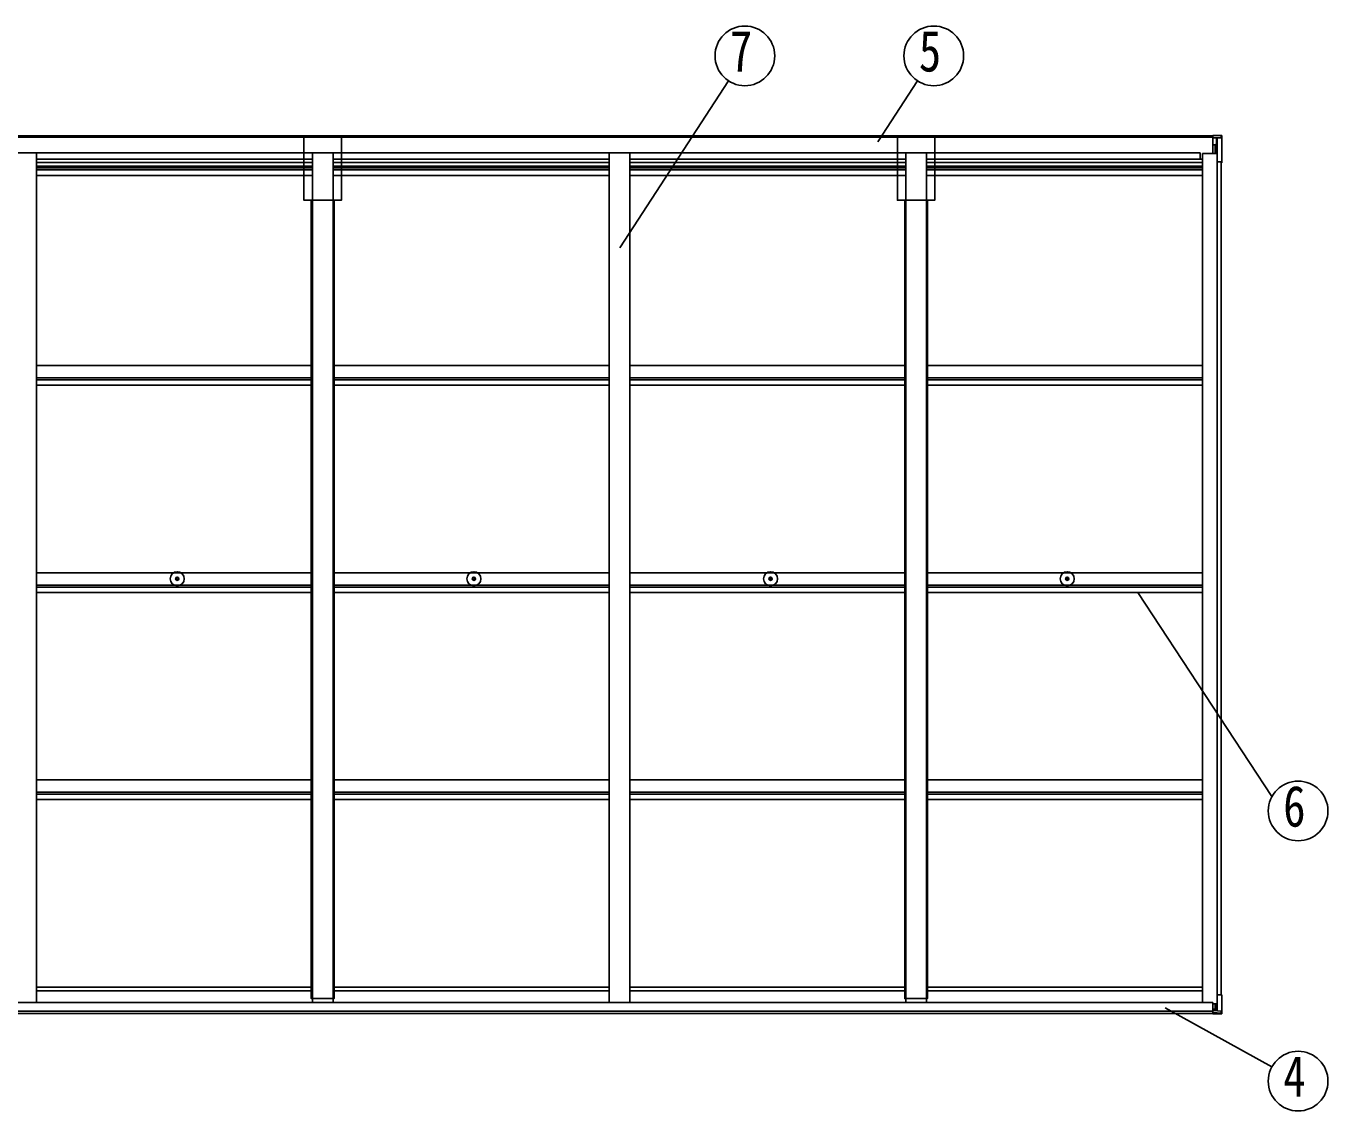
# Model space of a CAD drawing. Units: millimetres, scale not verified. Extents: x -13134 to 13134, y -8911 to 8914.
# Drawn here: x -2291 to 851, y -303 to 2317 of the extents above; entities that cross this region are included whole.
import ezdxf
from ezdxf.enums import TextEntityAlignment as Align

# ---------------------------------------------------------------- set-up
doc = ezdxf.new("R2010")
doc.units = ezdxf.units.MM
doc.header["$LTSCALE"] = 40
for name, color, linetype in [('0-5_YKK_13', 4, 'Continuous'), ('0-6_YKK_A1', 4, 'Continuous'), ('0-7_YKK_D', 6, 'Continuous')]:
    doc.layers.add(name, color=color, linetype=linetype)
doc.styles.add('ＭＳ ゴシック', font='')
doc.styles.get('ＭＳ ゴシック').set_extended_font_data('MS Gothic')

msp = doc.modelspace()

# ---------------------------------------------------------------- linework, layer by layer
at = {"layer": '0-5_YKK_13'}
for p, q in [((573.37, 2052.25), (582.84, 2052.25)), ((573.37, 2052.17), (573.37, 2052.25)), ((574.39, 2052.17), (573.37, 2052.17)), ((573.37, 2052.17), (573.37, 2047.83)), ((573.37, 2046.68), (573.37, 2047.83)), ((582.57, 2046.68), (582.57, 2008.95)), ((593.37, 2046.84), (584.37, 2046.89)), ((584.37, 2046.89), (584.37, 1988.71)), ((593.37, 2052.12), (593.37, 2046.84)), ((595.37, 1988.45), (595.37, 2052.01)), ((579.38, 2029.53), (573.37, 2029.53)), ((579.38, 2029.53), (579.38, 2008.95)), ((583.67, 1993.47), (584.37, 1993.47)), ((583.67, 1993.24), (584.23, 1993.4)), ((584.37, 1988.71), (593.47, 1988.66)), ((584.37, 1988.55), (584.37, 1988.71)), ((584.37, 1988.55), (593.39, 1988.5)), ((593.87, 1988.45), (593.87, 1986.25)), ((595.37, 1988.45), (595.37, 1986.25)), ((-1928.05, 982.5), (-1926.95, 982.52)), ((-1928.05, 981.5), (-1926.95, 981.48)), ((-1926.95, 982.52), (-1926.43, 982.62)), ((-1926.95, 981.48), (-1926.43, 981.38)), ((-1926.33, 983.13), (-1926.43, 982.62)), ((-1926.33, 980.86), (-1926.43, 981.38)), ((-1926.31, 984.24), (-1926.33, 983.13)), ((-1926.31, 979.75), (-1926.33, 980.86)), ((-1925.31, 984.24), (-1925.29, 983.13)), ((-1925.31, 979.75), (-1925.29, 980.86)), ((-1925.29, 983.13), (-1925.19, 982.62)), ((-1925.29, 980.86), (-1925.19, 981.38)), ((-1924.67, 982.52), (-1925.19, 982.62)), ((-1924.67, 981.48), (-1925.19, 981.38)), ((-1923.56, 982.5), (-1924.67, 982.52)), ((-1923.56, 981.5), (-1924.67, 981.48)), ((-1212.05, 982.5), (-1210.95, 982.52)), ((-1212.05, 981.5), (-1210.95, 981.48)), ((-1210.95, 982.52), (-1210.43, 982.62)), ((-1210.95, 981.48), (-1210.43, 981.38)), ((-1210.33, 983.13), (-1210.43, 982.62)), ((-1210.33, 980.86), (-1210.43, 981.38)), ((-1210.31, 984.24), (-1210.33, 983.13)), ((-1210.31, 979.75), (-1210.33, 980.86)), ((-1209.31, 984.24), (-1209.29, 983.13)), ((-1209.31, 979.75), (-1209.29, 980.86)), ((-1209.29, 983.13), (-1209.19, 982.62)), ((-1209.29, 980.86), (-1209.19, 981.38)), ((-1208.67, 982.52), (-1209.19, 982.62)), ((-1208.67, 981.48), (-1209.19, 981.38)), ((-1207.56, 982.5), (-1208.67, 982.52)), ((-1207.56, 981.5), (-1208.67, 981.48)), ((-496.05, 982.5), (-494.95, 982.52)), ((-496.05, 981.5), (-494.95, 981.48)), ((-494.95, 982.52), (-494.43, 982.62)), ((-494.95, 981.48), (-494.43, 981.38)), ((-494.33, 983.13), (-494.43, 982.62)), ((-494.33, 980.86), (-494.43, 981.38)), ((-494.31, 984.24), (-494.33, 983.13)), ((-494.31, 979.75), (-494.33, 980.86)), ((-493.31, 984.24), (-493.29, 983.13)), ((-493.31, 979.75), (-493.29, 980.86)), ((-493.29, 983.13), (-493.19, 982.62)), ((-493.29, 980.86), (-493.19, 981.38)), ((-492.67, 982.52), (-493.19, 982.62)), ((-492.67, 981.48), (-493.19, 981.38)), ((-491.56, 982.5), (-492.67, 982.52)), ((-491.56, 981.5), (-492.67, 981.48)), ((219.95, 982.5), (221.05, 982.52)), ((219.95, 981.5), (221.05, 981.48)), ((221.05, 982.52), (221.57, 982.62)), ((221.05, 981.48), (221.57, 981.38)), ((221.67, 983.13), (221.57, 982.62)), ((221.67, 980.86), (221.57, 981.38)), ((221.69, 984.24), (221.67, 983.13)), ((221.69, 979.75), (221.67, 980.86)), ((222.69, 984.24), (222.71, 983.13)), ((222.69, 979.75), (222.71, 980.86)), ((222.71, 983.13), (222.81, 982.62)), ((222.71, 980.86), (222.81, 981.38)), ((223.33, 982.52), (222.81, 982.62)), ((223.33, 981.48), (222.81, 981.38)), ((224.44, 982.5), (223.33, 982.52)), ((224.44, 981.5), (223.33, 981.48)), ((584.37, -27.36), (583.67, -27.36)), ((583.67, -29.35), (584.32, -29.35)), ((584.32, -61.03), (584.32, -29.35)), ((584.37, -22.18), (584.37, -61.03)), ((584.42, -22.18), (593.47, -22.23)), ((595.37, -67.1), (595.37, -22.44)), ((573.37, -44.31), (573.37, -67.29)), ((579.38, -57.07), (573.37, -57.07)), ((573.37, -60.52), (574.39, -60.52)), ((573.37, -64.87), (573.37, -60.52)), ((579.38, -57.07), (579.38, -44.31)), ((582.57, -60.94), (582.57, -44.31)), ((584.32, -31.6), (583.67, -31.6)), ((574.39, -64.87), (573.37, -64.87)), ((573.37, -68.29), (573.37, -64.87)), ((595.37, -68.29), (573.37, -68.29)), ((595.37, -68.29), (595.37, -67.1))]:
    msp.add_line(p, q, dxfattribs=at)
for points in [[(573.37, 2046.68), (573.37, 2037.23), (573.37, 2030.54), (573.37, 2017.77), (573.37, 2008.95)], [(573.37, 2046.68), (584.32, 2046.68), (584.37, 2046.68)], [(575.3, 2052.18), (574.66, 2052.17), (574.39, 2052.17)], [(584.32, 2046.68), (584.32, 1995.46), (583.67, 1995.46)], [(584.23, 1993.4), (584.3, 1993.41), (584.37, 1993.42)], [(573.37, -60.52), (573.37, -44.31), (583.67, -44.31)], [(593.37, -66.8), (593.37, -61.51), (575.3, -60.55)], [(574.39, -64.87), (575.04, -64.9), (575.3, -64.92)]]:
    msp.add_lwpolyline(points, dxfattribs=at)
for centre, radius in [((-1925.81, 982), 17), ((-1925.81, 982), 4), ((-1209.81, 982), 17), ((-1209.81, 982), 4), ((-493.81, 982), 17), ((-493.81, 982), 4), ((222.19, 982), 17), ((222.19, 982), 4)]:
    msp.add_circle(centre, radius, dxfattribs=at)
for centre, radius, start, end in [((593.86, 2042.56), 9.57, 80.91316, 92.29906), ((593.86, 1990.98), 4.96, 264.28345, 287.65129), ((593.49, 1987.43), 1.24, 264.28345, 287.65129), ((593.51, 1987.35), 1.16, 71.83302, 95.5954), ((593.92, 1984.05), 4.63, 71.83302, 95.5954), ((-1925.81, 982), 2.3, 167.44414, 192.55586), ((-1925.81, 982), 2.3, 77.44414, 102.55586), ((-1925.81, 982), 2.3, 257.44414, 282.55586), ((-1925.81, 982), 2.3, 347.44414, 12.55586), ((-1209.81, 982), 2.3, 167.44414, 192.55586), ((-1209.81, 982), 2.3, 77.44414, 102.55586), ((-1209.81, 982), 2.3, 257.44414, 282.55586), ((-1209.81, 982), 2.3, 347.44414, 12.55586), ((-493.81, 982), 2.3, 167.44414, 192.55586), ((-493.81, 982), 2.3, 77.44414, 102.55586), ((-493.81, 982), 2.3, 257.44414, 282.55586), ((-493.81, 982), 2.3, 347.44414, 12.55586), ((222.19, 982), 2.3, 167.44414, 192.55586), ((222.19, 982), 2.3, 77.44414, 102.55586), ((222.19, 982), 2.3, 257.44414, 282.55586), ((222.19, 982), 2.3, 347.44414, 12.55586), ((584.32, -41.27), 19.09, 89.68617, 89.84316), ((593.92, -26.84), 4.63, 71.83302, 95.5954), ((574.41, -77.82), 17.3, 87.04643, 90.06616), ((594, -69.57), 2.82, 60.98082, 100.72735)]:
    msp.add_arc(centre, radius, start, end, dxfattribs=at)
for centre, major_axis, ratio, start_param, end_param in [((606.12, 1938.25), (-222.52, 16.05), 0.507219, 4.8062662, 4.8878379), ((717.94, 1938.25), (-2175.25, 11.95), 0.052119, 4.7699245, 4.7699727), ((609.17, 1938.25), (-8.91, -111.9), 0.536296, 3.7428855, 3.8023087), ((609.17, 45.71), (-8.91, -111.9), 0.536296, 5.9172628, 5.9766859), ((606.12, 45.71), (-222.52, 16.05), 0.507219, 1.4685071, 1.5500788), ((717.94, 45.71), (-2175.25, 11.95), 0.052119, 1.5137852, 1.5138334)]:
    msp.add_ellipse(centre, major_axis=major_axis, ratio=ratio, start_param=start_param, end_param=end_param, dxfattribs=at)
at = {"layer": '0-6_YKK_A1'}
for p, q in [((-5154.63, 2051.07), (573.37, 2051.07)), ((-5154.63, 2048.49), (573.37, 2048.49)), ((573.37, 2051.07), (573.37, 2008.95)), ((-5124.63, 2010.77), (543.37, 2010.77)), ((-2265.63, 2010.77), (-2265.63, -41.28)), ((-2265.63, 1994.76), (-1599.63, 1994.76)), ((-2265.63, 1986.68), (-1599.63, 1986.68)), ((-1599.63, 2010.77), (-1599.63, -41.28)), ((-1549.63, 2010.77), (-1549.63, -41.28)), ((-1549.63, 1994.76), (-883.63, 1994.76)), ((-1549.63, 1986.68), (-883.63, 1986.68)), ((-883.63, 2010.77), (-883.63, -41.28)), ((-833.63, 2010.77), (-833.63, -41.28)), ((-833.63, 1994.76), (-167.63, 1994.76)), ((-833.63, 1986.68), (-167.63, 1986.68)), ((-167.63, 2010.77), (-167.63, -41.28)), ((-117.63, 2010.77), (-117.63, -41.28)), ((-117.63, 1994.76), (548.37, 1994.76)), ((-117.63, 1986.68), (548.37, 1986.68)), ((543.37, 1994.76), (543.37, 2010.77)), ((548.37, 2008.95), (548.37, -41.28)), ((548.37, 2008.95), (548.37, -41.28)), ((593.37, 1988.5), (593.37, -22.23)), ((-2265.63, 1978.48), (-1599.63, 1978.48)), ((-2265.63, 1974.55), (-1599.63, 1974.55)), ((-2265.63, 1969.47), (-1599.63, 1969.47)), ((-2265.63, 1955.47), (-1599.63, 1955.47)), ((-1549.63, 1978.48), (-883.63, 1978.48)), ((-1549.63, 1974.55), (-883.63, 1974.55)), ((-1549.63, 1969.47), (-883.63, 1969.47)), ((-1549.63, 1955.47), (-883.63, 1955.47)), ((-833.63, 1978.48), (-167.63, 1978.48)), ((-833.63, 1974.55), (-167.63, 1974.55)), ((-833.63, 1969.47), (-167.63, 1969.47)), ((-833.63, 1955.47), (-167.63, 1955.47)), ((-117.63, 1978.48), (548.37, 1978.48)), ((-117.63, 1974.55), (548.37, 1974.55)), ((-117.63, 1969.47), (548.37, 1969.47)), ((-117.63, 1955.47), (548.37, 1955.47)), ((-2265.63, 1496.76), (-1599.63, 1496.76)), ((-1549.63, 1496.76), (-883.63, 1496.76)), ((-833.63, 1496.76), (-167.63, 1496.76)), ((-117.63, 1496.76), (548.34, 1496.76)), ((-2265.63, 1467.03), (-1599.63, 1467.03)), ((-2265.63, 1462.4), (-1599.63, 1462.4)), ((-2265.63, 1449.47), (-1599.63, 1449.47)), ((-1549.63, 1467.03), (-883.63, 1467.03)), ((-1549.63, 1462.4), (-883.63, 1462.4)), ((-1549.63, 1449.47), (-883.63, 1449.47)), ((-833.63, 1467.03), (-167.63, 1467.03)), ((-833.63, 1462.4), (-167.63, 1462.4)), ((-833.63, 1449.47), (-167.63, 1449.47)), ((-117.63, 1467.03), (548.34, 1467.03)), ((-117.63, 1462.4), (548.34, 1462.4)), ((-117.63, 1449.47), (548.34, 1449.47)), ((-2265.63, 996.52), (-1599.63, 996.52)), ((-1549.63, 996.52), (-883.63, 996.52)), ((-833.63, 996.52), (-167.63, 996.52)), ((-117.63, 996.52), (548.34, 996.52)), ((-2265.63, 966.78), (-1599.63, 966.78)), ((-2265.63, 962.16), (-1599.63, 962.16)), ((-2265.63, 949.23), (-1599.63, 949.23)), ((-1549.63, 966.78), (-883.63, 966.78)), ((-1549.63, 962.16), (-883.63, 962.16)), ((-1549.63, 949.23), (-883.63, 949.23)), ((-833.63, 966.78), (-167.63, 966.78)), ((-833.63, 962.16), (-167.63, 962.16)), ((-833.63, 949.23), (-167.63, 949.23)), ((-117.63, 966.78), (548.34, 966.78)), ((-117.63, 962.16), (548.34, 962.16)), ((-117.63, 949.23), (548.34, 949.23)), ((-2265.63, 496.27), (-1599.63, 496.27)), ((-1549.63, 496.27), (-883.63, 496.27)), ((-833.63, 496.27), (-167.63, 496.27)), ((-117.63, 496.27), (548.34, 496.27)), ((-2265.63, 466.54), (-1599.63, 466.54)), ((-2265.63, 461.91), (-1599.63, 461.91)), ((-2265.63, 448.98), (-1599.63, 448.98)), ((-1549.63, 466.54), (-883.63, 466.54)), ((-1549.63, 461.91), (-883.63, 461.91)), ((-1549.63, 448.98), (-883.63, 448.98)), ((-833.63, 466.54), (-167.63, 466.54)), ((-833.63, 461.91), (-167.63, 461.91)), ((-833.63, 448.98), (-167.63, 448.98)), ((-117.63, 466.54), (548.34, 466.54)), ((-117.63, 461.91), (548.34, 461.91)), ((-117.63, 448.98), (548.34, 448.98)), ((-2265.63, -3.51), (-1599.63, -3.51)), ((-2265.63, -12.86), (-1599.63, -12.86)), ((-1549.63, -3.51), (-883.63, -3.51)), ((-1549.63, -12.86), (-883.63, -12.86)), ((-833.63, -3.51), (-167.63, -3.51)), ((-833.63, -12.86), (-167.63, -12.86)), ((-117.63, -3.51), (548.37, -3.51)), ((-117.63, -12.86), (548.37, -12.86)), ((-5154.63, -41.28), (573.37, -41.28)), ((-5154.63, -61.67), (573.37, -61.67)), ((573.37, -67.29), (573.37, -41.28)), ((573.37, -44.31), (583.67, -44.31)), ((-5154.63, -67.29), (573.37, -67.29))]:
    msp.add_line(p, q, dxfattribs=at)
for points in [[(-1619.83, 2051.48), (-1529.43, 2051.48), (-1529.43, 1895.98), (-1619.83, 1895.98)], [(-187.83, 2051.48), (-97.43, 2051.48), (-97.43, 1895.98), (-187.83, 1895.98)], [(-1602.13, 1895.98), (-1547.13, 1895.98), (-1547.13, -31.36), (-1602.13, -31.36)], [(-170.13, 1895.98), (-115.13, 1895.98), (-115.13, -31.36), (-170.13, -31.36)]]:
    msp.add_lwpolyline(points, close=True, dxfattribs=at)
msp.add_lwpolyline([(548.37, 2008.95), (583.67, 2008.95), (583.67, -44.31)], dxfattribs=at)
at = {"layer": '0-7_YKK_D'}
for p, q in [((-857.77, 1780.77), (-595.15, 2184.19)), ((-235.1, 2036.79), (-139.15, 2184.19)), ((392.35, 949.23), (716.37, 456.26)), ((458.71, -53.99), (716.37, -196.03))]:
    msp.add_line(p, q, dxfattribs=at)
for centre in [(-555.87, 2244.53), (-99.87, 2244.53), (779.43, 421.5), (779.43, -230.79)]:
    msp.add_circle(centre, 72, dxfattribs=at)

# ---------------------------------------------------------------- texts
at = {"layer": '0-7_YKK_D', "style": 'ＭＳ ゴシック', "width": 0.8}
for s, p in [('7', (-591.87, 2177.03)), ('5', (-135.87, 2177.03)), ('6', (743.43, 354)), ('4', (743.43, -298.29))]:
    msp.add_text(s, height=98.97, dxfattribs=at).set_placement(p, align=Align.BOTTOM_LEFT)

doc.saveas('drawing.dxf')
